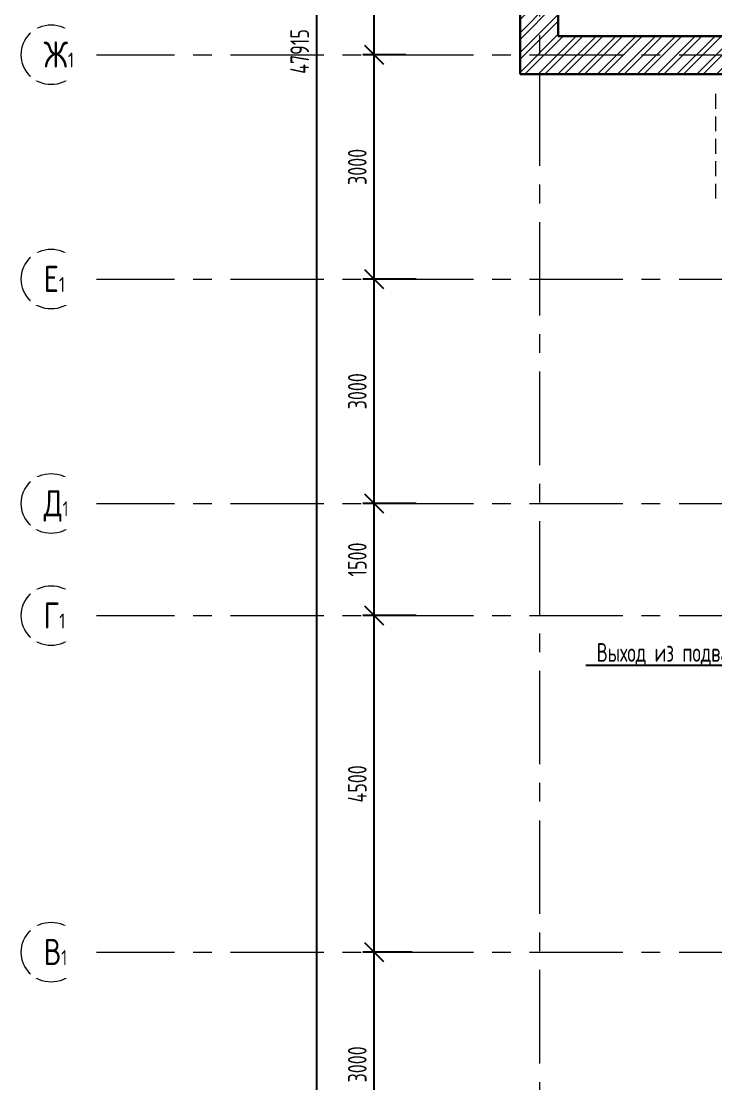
# Model space of a CAD drawing. Header units: millimetres. Extents: x -13407 to 93998, y -3954 to 109271.
# Drawn here: x -13364 to -4072, y 37636 to 51842 of the extents above; entities that cross this region are included whole.
import ezdxf
from ezdxf import colors
from ezdxf.entities.mleader import LeaderData, LeaderLine
from ezdxf.math import Vec2, Vec3

# ---------------------------------------------------------------- set-up
doc = ezdxf.new("R2010")
doc.units = ezdxf.units.MM
doc.linetypes.add('ADSK_Штриховая_ш2 п1', pattern=[3, 2, -1])
doc.linetypes.add('CENTER', pattern=[2, 1.25, -0.25, 0.25, -0.25])
for name, color, linetype, lineweight in [('АР_Выноски АПР', 7, 'Continuous', 5), ('АР_МосжилНии_Стены', 202, 'Continuous', 30), ('АР_Оси', 193, 'Continuous', 9), ('АР_Оси размеры', 164, 'Continuous', 9), ('АР_тонкая линия', 250, 'Continuous', 0), ('АР_Штриховка кирпич', 250, 'Continuous', 9), ('Подвал', 250, 'Continuous', 30)]:
    doc.layers.add(name, color=color, linetype=linetype, lineweight=lineweight)
doc.styles.add('ISOCPEUR', font='isocpeur.ttf', dxfattribs={"width": 0.7})
doc.styles.add('ГОСТ 2.304', font='isocpeur.ttf', dxfattribs={"width": 0.7})
doc.dimstyles.new('СПДС', dxfattribs={"dimscale": 100, "dimtxt": 2.5, "dimasz": 2.5, "dimexe": 1.5, "dimexo": 0, "dimgap": 1, "dimtad": 1, "dimdec": 0, "dimrnd": 1, "dimtxsty": 'ГОСТ 2.304', "dimblk": 'OBLIQUE', "dimcen": 2.5, "dimdle": 1.5, "dimadec": 0, "dimazin": 2, "dimtfac": 0.75, "dimtdec": 0, "dimtmove": 1, "dimatfit": 3, "dimfxl": 1, "dimtolj": 1, "dimarcsym": 1})

# ---------------------------------------------------------------- blocks, each defined once
blk = doc.blocks.new('_Oblique')
at = {"color": 0, "linetype": 'ByBlock', "lineweight": -2}
blk.add_line((-0.5, -0.5), (0.5, 0.5), dxfattribs=at)
blk = doc.blocks.new('*D122')
at = {"layer": 'АР_Оси размеры', "color": 0, "lineweight": -2, "ltscale": 100, "transparency": 16777216}
for p, q in [((-8643, 36245), (-8643, 39545)), ((-8134, 39395), (-8793, 39395)), ((-8301, 36395), (-8793, 36395))]:
    blk.add_line(p, q, dxfattribs=at)
at = {"layer": 'АР_Оси размеры', "color": 0, "lineweight": -2, "ltscale": 100, "transparency": 16777216, "xscale": 250, "yscale": 250, "zscale": 250}
for p, rotation in [((-8643, 39395), 90), ((-8643, 36395), 270)]:
    blk.add_blockref('_Oblique', p, dxfattribs=dict(at, rotation=rotation))
at = {"layer": 'АР_Оси размеры', "color": 0, "ltscale": 100, "transparency": 16777216, "insert": (-8868, 37895), "char_height": 250, "attachment_point": 5, "rotation": 90, "style": 'ГОСТ 2.304'}
blk.add_mtext('\\A1;3000', dxfattribs=at)
blk = doc.blocks.new('*D123')
at = {"layer": 'АР_Оси размеры', "color": 0, "lineweight": -2, "ltscale": 100, "transparency": 16777216}
for p, q in [((-8643, 39245), (-8643, 44045)), ((-8080, 43895), (-8793, 43895)), ((-8134, 39395), (-8793, 39395))]:
    blk.add_line(p, q, dxfattribs=at)
at = {"layer": 'АР_Оси размеры', "color": 0, "lineweight": -2, "ltscale": 100, "transparency": 16777216, "xscale": 250, "yscale": 250, "zscale": 250}
for p, rotation in [((-8643, 43895), 90), ((-8643, 39395), 270)]:
    blk.add_blockref('_Oblique', p, dxfattribs=dict(at, rotation=rotation))
at = {"layer": 'АР_Оси размеры', "color": 0, "ltscale": 100, "transparency": 16777216, "insert": (-8868, 41645), "char_height": 250, "attachment_point": 5, "rotation": 90, "style": 'ГОСТ 2.304'}
blk.add_mtext('\\A1;4500', dxfattribs=at)
blk = doc.blocks.new('*D124')
at = {"layer": 'АР_Оси размеры', "color": 0, "lineweight": -2, "ltscale": 100, "transparency": 16777216}
for p, q in [((-8643, 43745), (-8643, 45545)), ((-8080, 45395), (-8793, 45395)), ((-8080, 43895), (-8793, 43895))]:
    blk.add_line(p, q, dxfattribs=at)
at = {"layer": 'АР_Оси размеры', "color": 0, "lineweight": -2, "ltscale": 100, "transparency": 16777216, "xscale": 250, "yscale": 250, "zscale": 250}
for p, rotation in [((-8643, 45395), 90), ((-8643, 43895), 270)]:
    blk.add_blockref('_Oblique', p, dxfattribs=dict(at, rotation=rotation))
at = {"layer": 'АР_Оси размеры', "color": 0, "ltscale": 100, "transparency": 16777216, "insert": (-8868, 44645), "char_height": 250, "attachment_point": 5, "rotation": 90, "style": 'ГОСТ 2.304'}
blk.add_mtext('\\A1;1500', dxfattribs=at)
blk = doc.blocks.new('*D125')
at = {"layer": 'АР_Оси размеры', "color": 0, "lineweight": -2, "ltscale": 100, "transparency": 16777216}
for p, q in [((-8643, 45245), (-8643, 48545)), ((-8219, 48395), (-8793, 48395)), ((-8080, 45395), (-8793, 45395))]:
    blk.add_line(p, q, dxfattribs=at)
at = {"layer": 'АР_Оси размеры', "color": 0, "lineweight": -2, "ltscale": 100, "transparency": 16777216, "xscale": 250, "yscale": 250, "zscale": 250}
for p, rotation in [((-8643, 48395), 90), ((-8643, 45395), 270)]:
    blk.add_blockref('_Oblique', p, dxfattribs=dict(at, rotation=rotation))
at = {"layer": 'АР_Оси размеры', "color": 0, "ltscale": 100, "transparency": 16777216, "insert": (-8868, 46895), "char_height": 250, "attachment_point": 5, "rotation": 90, "style": 'ГОСТ 2.304'}
blk.add_mtext('\\A1;3000', dxfattribs=at)
blk = doc.blocks.new('*D126')
at = {"layer": 'АР_Оси размеры', "color": 0, "lineweight": -2, "ltscale": 100, "transparency": 16777216}
for p, q in [((-8643, 48245), (-8643, 51545)), ((-8219, 51395), (-8793, 51395)), ((-8080, 48395), (-8793, 48395))]:
    blk.add_line(p, q, dxfattribs=at)
at = {"layer": 'АР_Оси размеры', "color": 0, "lineweight": -2, "ltscale": 100, "transparency": 16777216, "xscale": 250, "yscale": 250, "zscale": 250}
for p, rotation in [((-8643, 51395), 90), ((-8643, 48395), 270)]:
    blk.add_blockref('_Oblique', p, dxfattribs=dict(at, rotation=rotation))
at = {"layer": 'АР_Оси размеры', "color": 0, "ltscale": 100, "transparency": 16777216, "insert": (-8868, 49895), "char_height": 250, "attachment_point": 5, "rotation": 90, "style": 'ГОСТ 2.304'}
blk.add_mtext('\\A1;3000', dxfattribs=at)
blk = doc.blocks.new('*D127')
at = {"layer": 'АР_Оси размеры', "color": 0, "lineweight": -2, "ltscale": 100, "transparency": 16777216}
for p, q in [((-8643, 51245), (-8643, 57545)), ((-7988, 57395), (-8793, 57395)), ((-8219, 51395), (-8793, 51395))]:
    blk.add_line(p, q, dxfattribs=at)
at = {"layer": 'АР_Оси размеры', "color": 0, "lineweight": -2, "ltscale": 100, "transparency": 16777216, "xscale": 250, "yscale": 250, "zscale": 250}
for p, rotation in [((-8643, 57395), 90), ((-8643, 51395), 270)]:
    blk.add_blockref('_Oblique', p, dxfattribs=dict(at, rotation=rotation))
at = {"layer": 'АР_Оси размеры', "color": 0, "ltscale": 100, "transparency": 16777216, "insert": (-8868, 54395), "char_height": 250, "attachment_point": 5, "rotation": 90, "style": 'ГОСТ 2.304'}
blk.add_mtext('\\A1;6000', dxfattribs=at)
blk = doc.blocks.new('*D112')
at = {"layer": 'АР_Оси размеры', "color": 0, "lineweight": -2, "ltscale": 100, "transparency": 16777216}
for p, q in [((-9413, 75545), (-9413, 27330)), ((-9469, 75395), (-9263, 75395)), ((-9469, 27480), (-9263, 27480))]:
    blk.add_line(p, q, dxfattribs=at)
at = {"layer": 'АР_Оси размеры', "color": 0, "lineweight": -2, "ltscale": 100, "transparency": 16777216, "xscale": 250, "yscale": 250, "zscale": 250}
for p, rotation in [((-9413, 75395), 90), ((-9413, 27480), 270)]:
    blk.add_blockref('_Oblique', p, dxfattribs=dict(at, rotation=rotation))
at = {"layer": 'АР_Оси размеры', "color": 0, "ltscale": 100, "transparency": 16777216, "insert": (-9638, 51438), "char_height": 250, "attachment_point": 5, "rotation": 90, "style": 'ГОСТ 2.304'}
blk.add_mtext('\\A1;47915', dxfattribs=at)

msp = doc.modelspace()

# ---------------------------------------------------------------- hatches: boundary and pattern name
at = {"layer": 'АР_Штриховка кирпич', "ltscale": 100}
h = msp.add_hatch(dxfattribs=at)
h.set_pattern_fill('ANSI32', color=256, scale=500)
h.set_pattern_definition([(45, (346742.01, -55205.68), (-132.58252, 132.58252), []), (45, (346830.4, -55205.68), (-132.58252, 132.58252), [])])
h.paths.add_polyline_path([(-6180.1, 52070), (-6571.1, 52070), (-6571.1, 52135), (-6690.1, 52135), (-6690.1, 51135), (-750.2, 51135), (-110.2, 51645), (-6180.1, 51645)])

# ---------------------------------------------------------------- linework, layer by layer
at = {"layer": 'АР_МосжилНии_Стены', "ltscale": 100}
for p, q in [((-6690.1, 51135), (-6690.1, 52135)), ((-6180.1, 51645), (-6180.1, 52070)), ((-6180.1, 51645), (-110.2, 51645)), ((-6690.1, 51135), (-750.2, 51135))]:
    msp.add_line(p, q, dxfattribs=at)
at = {"layer": 'АР_Оси', "linetype": 'CENTER', "ltscale": 1000}
for p, q in [((-6430.1, 79157.5), (-6430.1, 23425.1)), ((-12563.8, 51395), (47569.9, 51395)), ((-12563.8, 48395), (47569.9, 48395)), ((-12563.8, 45395), (47569.9, 45395)), ((-12563.8, 43895), (47569.9, 43895)), ((-12563.8, 39395), (47569.9, 39395))]:
    msp.add_line(p, q, dxfattribs=at)
at = {"layer": 'АР_Оси', "ltscale": 0.5}
for centre in [(-12963.8, 51395), (-12963.8, 48395), (-12963.8, 45395), (-12963.8, 43895), (-12963.8, 39395)]:
    msp.add_circle(centre, 400, dxfattribs=at)
at = {"layer": 'АР_тонкая линия', "linetype": 'ADSK_Штриховая_ш2 п1', "ltscale": 100}
msp.add_lwpolyline([(-4072, 49470.6), (-4072, 50969.9)], dxfattribs=at)
at = {"layer": 'Подвал', "lineweight": 13, "ltscale": 500}
msp.add_lwpolyline([(-110.2, 27480), (-110.2, 51645), (-6180.1, 51645), (-6180.1, 63145)], dxfattribs=at)

# ---------------------------------------------------------------- dimensions: what is measured, and where the dimension line sits
at = {"layer": 'АР_Оси размеры', "ltscale": 100}
for base, p1, p2, picture, middle in [((-9413.3, 27480), (-9469.1, 75395), (-9469.1, 27480), '*D112', (-9638.3, 51437.5)), ((-8642.7, 57395), (-8219.3, 51395), (-7988.5, 57395), '*D127', (-8867.7, 54395)), ((-8642.7, 51395), (-8079.8, 48395), (-8219.3, 51395), '*D126', (-8867.7, 49895)), ((-8642.7, 48395), (-8079.8, 45395), (-8219.3, 48395), '*D125', (-8867.7, 46895)), ((-8642.7, 45395), (-8079.8, 43895), (-8079.8, 45395), '*D124', (-8867.7, 44645)), ((-8642.7, 43895), (-8133.8, 39395), (-8079.8, 43895), '*D123', (-8867.7, 41645)), ((-8642.7, 39395), (-8300.8, 36395), (-8133.8, 39395), '*D122', (-8867.7, 37895))]:
    dim = msp.add_linear_dim(base=base, p1=p1, p2=p2, angle=90, dimstyle='СПДС', dxfattribs=at)
    dim.commit()
    dim.dimension.update_dxf_attribs({"geometry": picture, "text_midpoint": middle})

# ---------------------------------------------------------------- leaders
at = {"layer": 'АР_Выноски АПР'}
ml = msp.add_multileader_mtext('Standard', dxfattribs=at)
ml.set_content('Выход из подвала №4', color=256, style='ISOCPEUR')
ml.set_leader_properties()
ml.build(insert=Vec2(0, 0))
ml.multileader.update_dxf_attribs({"text_left_attachment_type": 6, "text_right_attachment_type": 6, "dogleg_length": 100, "arrow_head_size": 250})
ctx = ml.context
ctx.base_point, ctx.char_height, ctx.arrow_head_size, ctx.landing_gap_size, ctx.plane_origin = Vec3(-5690, 43227.5), 250, 250, 25, Vec3(5385.3, 54859)
ctx.left_attachment, ctx.right_attachment = 6, 6
notes = []
notes.append((ctx, [(1, (1, 1, 0), (-3133.7, 43227.5), (-1, 0), 100, [(2, [(-2131.5, 43878)], 0, [])])]))
ctx.mtext.insert, ctx.mtext.width, ctx.mtext.defined_height, ctx.mtext.flow_direction = Vec3(-5665, 43527.5), 4200.765, 12.2, 5
for ctx, leaders in notes:
    for number, flags, end, landing, length, lines in leaders:
        leader = LeaderData()
        leader.index, (leader.has_last_leader_line, leader.has_dogleg_vector, leader.attachment_direction) = number, flags
        leader.last_leader_point, leader.dogleg_vector, leader.dogleg_length = Vec3(end), Vec3(landing), length
        for number, points, colour, breaks in lines:
            line = LeaderLine()
            line.index, line.vertices, line.color, line.breaks = number, Vec3.list(points), colors.encode_raw_color(colour), breaks
            leader.lines.append(line)
        ctx.leaders.append(leader)

# ---------------------------------------------------------------- next in the draw order: texts
at = {"layer": 'АР_Оси', "char_height": 350, "width": 528.82, "attachment_point": 1, "line_spacing_factor": 1.149209, "style": 'ГОСТ 2.304', "bg_fill": 2}
for s, insert in [('{\\W0.8;Ж\\H0.57143x;1}', (-13063.6, 51572.8)), ('{\\W0.8;Е\\H0.57143x;1}', (-13063.6, 48572.8)), ('{\\W0.8;Д\\H0.57143x;1}', (-13063.6, 45572.8)), ('{\\W0.8;Г\\H0.57143x;1}', (-13063.6, 44072.8)), ('{\\W0.8;В\\H0.57143x;1}', (-13063.6, 39572.8))]:
    msp.add_mtext(s, dxfattribs=dict(at, insert=insert))

doc.saveas('drawing.dxf')
